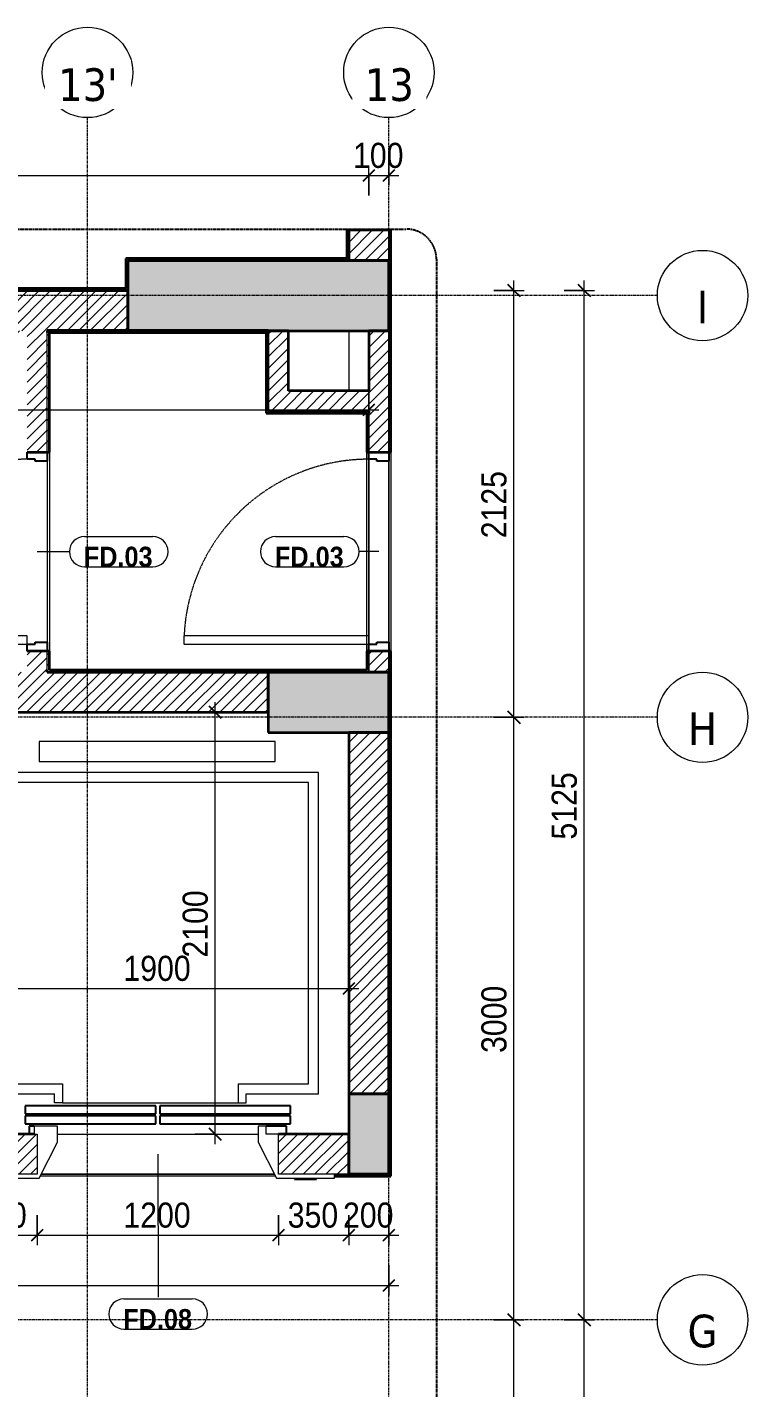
# Model space of a CAD drawing. Header units: millimetres. Extents: x 110757 to 149279, y 2002 to 54990.
# Drawn here: x 131344 to 134930, y 48099 to 54873 of the extents above; entities that cross this region are included whole.
import ezdxf

# ---------------------------------------------------------------- set-up
doc = ezdxf.new("R2010")
doc.units = ezdxf.units.MM
for name, pattern in [('Dash - Tight', [4.5, 3, -1.5]), ('Grid Line', [22.225, 12.7, -3.175, 3.175, -3.175]), ('Hidden', [7.14375, 4.7625, -2.38125])]:
    doc.linetypes.add(name, pattern=pattern)
for name, color, linetype, lineweight in [('0-2', 10, 'Continuous', 5), ('A-ANNO-DIMS', 211, 'Continuous', 9), ('A-ANNO-DIMS-50', 211, 'Continuous', 9), ('A-DETL-GENF-1', 92, 'Dash - Tight', 18), ('A-DETL-GENF-2', 92, 'Hidden', 25), ('A-DETL-MBND', 5, 'Continuous', 18), ('A-DOOR', 31, 'Continuous', 18), ('A-DOOR-1', 31, 'Continuous', 25), ('A-DOOR-FRAM', 31, 'Continuous', 25), ('A-DOOR-IDEN', 31, 'Continuous', 9), ('A-FLOR', 192, 'Continuous', 18), ('A-WALL', 113, 'Continuous', 18), ('A-WALL-1', 113, 'Continuous', 35), ('A-WALL-PATT-1', 111, 'Continuous', 18), ('A-WALL-PATT-2', 250, 'Continuous', 18), ('I-WALL-1', 7, 'Continuous', 35), ('I-WALL-2', 2, 'Continuous', 35), ('S-COLS-1', 9, 'Continuous', 5), ('S-COLS-2', 7, 'Continuous', 35), ('S-GRID-1', 1, 'Grid Line', 9), ('S-GRID-IDEN', 1, 'Continuous', 9)]:
    doc.layers.add(name, color=color, linetype=linetype, lineweight=lineweight)
doc.styles.add('Arial_B', font='arialbd.ttf', dxfattribs={"width": 0.9, "height": 100})
doc.styles.add('Tahoma_B', font='tahomabd.ttf', dxfattribs={"height": 162.5})
doc.styles.add('UTM Avo', font='', dxfattribs={"width": 0.9, "height": 125})
doc.styles.get('UTM Avo').set_extended_font_data('UTM Avo')
doc.dimstyles.new('1_Dim_chi_tiet_2_5', dxfattribs={"dimscale": 304.8, "dimtxt": 124.912619, "dimasz": 0.19685, "dimexe": 0.164042, "dimexo": 0.0625, "dimgap": 0.016404, "dimtad": 1, "dimdec": 0, "dimrnd": 5, "dimzin": 0, "dimdsep": 46, "dimtxsty": 'UTM Avo', "dimblk1": 'OBLIQUE', "dimblk2": 'OBLIQUE', "dimsah": 1, "dimcen": 0.09, "dimdle": 0.164042, "dimazin": 0, "dimtfac": 1, "dimtdec": 4, "dimtix": 1, "dimtmove": 0, "dimatfit": 3, "dimfxl": 0.328084, "dimfxlon": 1, "dimtvp": 1, "dimtolj": 1, "dimtzin": 0, "dimarcsym": 2})
doc.dimstyles.new('1_Dim_chi_tiet_2_5_1', dxfattribs={"dimscale": 304.8, "dimtxt": 124.912619, "dimasz": 0.19685, "dimexe": 0.164042, "dimexo": 0.0625, "dimgap": 0.016404, "dimtad": 1, "dimdec": 0, "dimrnd": 5, "dimzin": 0, "dimdsep": 46, "dimtxsty": 'UTM Avo', "dimblk1": 'OBLIQUE', "dimblk2": 'OBLIQUE', "dimsah": 1, "dimcen": 0.09, "dimdle": 0.164042, "dimazin": 0, "dimtfac": 1, "dimtdec": 4, "dimtix": 1, "dimtmove": 1, "dimatfit": 3, "dimfxl": 0.328084, "dimfxlon": 1, "dimtvp": 1, "dimtolj": 1, "dimtzin": 0, "dimarcsym": 2})
pattern_1 = [(45, (0, 0), (-26.516504, 26.516504), [])]
pattern_2 = [(45, (16691.427, 0), (-28.284271, 28.284271), [])]
pattern_3 = [(45, (16691.427, 0), (-26.516504, 26.516504), [])]

# ---------------------------------------------------------------- blocks, each defined once
blk = doc.blocks.new('NCV_TKTC_KET CAU_rvt-3-TKCS_THANG MÁY TM3 - MẶT BẰNG TẦNG 2-8')
at = {"layer": 'S-COLS-1'}
for points in [[(116452.6, 53361.9), (116452.6, 53711.9), (115152.6, 53711.9), (115152.6, 53361.9), (115925.5, 53361.9)], [(112452.6, 53361.9), (112452.6, 53561.9), (112052.6, 53561.9), (112052.6, 53361.9)], [(112252.6, 51261.9), (112252.6, 51661.9), (112052.6, 51661.9), (112052.6, 51261.9)], [(114352.6, 51261.9), (114352.6, 51661.9), (114152.6, 51661.9), (114152.6, 51261.9), (114221.2, 51261.9)], [(116452.6, 51361.9), (116452.6, 51661.9), (115852.6, 51661.9), (115852.6, 51361.9), (115925.5, 51361.9)], [(112252.6, 49161.9), (112252.6, 49561.9), (112052.6, 49561.9), (112052.6, 49161.9)], [(114352.6, 49161.9), (114352.6, 49561.9), (114152.6, 49561.9), (114152.6, 49161.9), (114221.2, 49161.9)], [(116452.6, 49161.9), (116452.6, 49561.9), (116252.6, 49561.9), (116252.6, 49161.9)]]:
    blk.add_hatch(color=256, dxfattribs=at).paths.add_polyline_path(points)
at = {"layer": 'S-COLS-2'}
for p, q in [((116452.6, 53711.9), (115152.6, 53711.9)), ((115152.6, 53711.9), (115152.6, 53361.9)), ((116452.6, 53361.9), (116452.6, 53711.9)), ((112052.6, 53561.9), (112052.6, 53361.9)), ((112452.6, 53561.9), (112052.6, 53561.9)), ((112452.6, 53361.9), (112452.6, 53561.9)), ((112052.6, 53361.9), (112452.6, 53361.9)), ((115152.6, 53361.9), (116452.6, 53361.9)), ((112252.6, 51661.9), (112052.6, 51661.9)), ((112052.6, 51661.9), (112052.6, 51261.9)), ((112252.6, 51261.9), (112252.6, 51661.9)), ((114352.6, 51661.9), (114152.6, 51661.9)), ((114152.6, 51661.9), (114152.6, 51261.9)), ((114352.6, 51261.9), (114352.6, 51661.9)), ((115852.6, 51661.9), (115852.6, 51361.9)), ((116452.6, 51661.9), (115852.6, 51661.9)), ((116452.6, 51361.9), (116452.6, 51661.9)), ((115852.6, 51361.9), (116452.6, 51361.9)), ((112052.6, 51261.9), (112252.6, 51261.9)), ((114152.6, 51261.9), (114352.6, 51261.9)), ((112252.6, 49561.9), (112052.6, 49561.9)), ((112052.6, 49561.9), (112052.6, 49161.9)), ((112252.6, 49161.9), (112252.6, 49561.9)), ((114352.6, 49561.9), (114152.6, 49561.9)), ((114152.6, 49561.9), (114152.6, 49161.9)), ((114352.6, 49161.9), (114352.6, 49561.9)), ((116452.6, 49561.9), (116252.6, 49561.9)), ((116252.6, 49561.9), (116252.6, 49161.9)), ((116452.6, 49161.9), (116452.6, 49561.9)), ((112052.6, 49161.9), (112252.6, 49161.9)), ((114152.6, 49161.9), (114352.6, 49161.9)), ((116252.6, 49161.9), (116452.6, 49161.9))]:
    blk.add_line(p, q, dxfattribs=at)
blk = doc.blocks.new('NCV_TKTC_TANG 2_rvt-3-TKCS_THANG MÁY TM3 - MẶT BẰNG TẦNG 2-8')
at = {"layer": 'A-WALL-PATT-2'}
h = blk.add_hatch(dxfattribs=at)
h.set_pattern_fill('FP_3', color=256, style=0, pattern_type=2)
h.set_pattern_definition(pattern_1)
h.paths.add_polyline_path([(116252.6, 53711.9), (116252.6, 53861.9), (116242.6, 53861.9), (116242.6, 53711.9)])
h = blk.add_hatch(dxfattribs=at)
h.set_pattern_fill('FP_3', color=256, style=0, pattern_type=2)
h.set_pattern_definition(pattern_1)
h.paths.add_polyline_path([(116242.6, 53711.9), (116242.6, 53721.9), (115142.6, 53721.9), (115142.6, 53711.9), (115925.5, 53711.9)])
h = blk.add_hatch(dxfattribs=at)
h.set_pattern_fill('FP_3', color=256, style=0, pattern_type=2)
h.set_pattern_definition(pattern_1)
h.paths.add_polyline_path([(115152.6, 53571.9), (115152.6, 53711.9), (115142.6, 53711.9), (115142.6, 53571.9)])
h = blk.add_hatch(dxfattribs=at)
h.set_pattern_fill('FP_3', color=256, style=0, pattern_type=2)
h.set_pattern_definition(pattern_1)
h.paths.add_polyline_path([(115073.4, 53561.9), (115152.6, 53561.9), (115152.6, 53571.9), (112042.6, 53571.9), (112042.6, 53561.9), (114221.2, 53561.9)])
at = {"layer": 'I-WALL-1'}
for p, q in [((116252.6, 53861.9), (116242.6, 53861.9)), ((116242.6, 53861.9), (116242.6, 53721.9)), ((116252.6, 53711.9), (116252.6, 53861.9)), ((116242.6, 53721.9), (115142.6, 53721.9)), ((115142.6, 53721.9), (115142.6, 53711.9)), ((115142.6, 53711.9), (115142.6, 53571.9)), ((115152.6, 53711.9), (116242.6, 53711.9)), ((115152.6, 53571.9), (115152.6, 53711.9)), ((116242.6, 53711.9), (116252.6, 53711.9)), ((115142.6, 53571.9), (112042.6, 53571.9)), ((112052.6, 53561.9), (115152.6, 53561.9)), ((115152.6, 53561.9), (115152.6, 53571.9))]:
    blk.add_line(p, q, dxfattribs=at)
blk = doc.blocks.new('Thang may HIEN - Dài x Rộng - 2000x2000-2402764-TKCS_THANG MÁY TM3 - MẶT BẰNG TẦNG 2-8')
at = {"layer": 'A-DOOR'}
for p, q in [((-590, 120), (-880, 120)), ((-880, 120), (-880, 100)), ((-880, 100), (-600, 100)), ((-600, 100), (-600, -100)), ((-500, -60), (-590, 120)), ((590, 120), (500, -60)), ((880, 120), (590, 120)), ((600, -100), (600, 100)), ((600, 100), (880, 100)), ((880, 100), (880, 120)), ((-500, -140), (-500, -60)), ((500, -60), (500, -140)), ((-600, -100), (-540, -100)), ((-540, -100), (-540, -140)), ((615, -100), (600, -100)), ((615, -140), (615, -100)), ((-660, -190.4), (-660, -150.4)), ((-660, -150.4), (-10, -150.4)), ((-10, -190.4), (-660, -190.4)), ((-10, -200.4), (-660, -200.4)), ((-660, -200.4), (-660, -240.4)), ((-540, -140), (-500, -140)), ((-10, -150.4), (-10, -190.4)), ((-10, -240.4), (-10, -200.4)), ((660, -150.4), (10, -150.4)), ((10, -150.4), (10, -190.4)), ((10, -190.4), (660, -190.4)), ((10, -200.4), (10, -240.4)), ((660, -200.4), (10, -200.4)), ((500, -140), (615, -140)), ((660, -190.4), (660, -150.4)), ((660, -240.4), (660, -200.4)), ((-660, -240.4), (-10, -240.4)), ((-440, -255), (-440, -300)), ((-400, -255), (-440, -255)), ((475, -255), (-400, -255)), ((-400, -350), (-400, -255)), ((10, -240.4), (660, -240.4)), ((475, -255), (515, -255)), ((475, -350), (475, -255)), ((515, -255), (515, -300)), ((-440, -300), (-800, -300)), ((-800, -300), (-800, -1900)), ((800, -300), (515, -300)), ((800, -1900), (800, -300)), ((-400, -350), (-750, -350)), ((-750, -350), (-750, -1850)), ((750, -350), (475, -350)), ((750, -1850), (750, -350)), ((-750, -1850), (750, -1850)), ((-800, -1900), (800, -1900)), ((590.8, -1955.4), (-584.2, -1955.4)), ((-584.2, -1955.4), (-584.2, -2055.4)), ((590.8, -2055.4), (590.8, -1955.4)), ((-584.2, -2055.4), (590.8, -2055.4))]:
    blk.add_line(p, q, dxfattribs=at)
at = {"layer": 'A-DOOR-1'}
for p, q in [((-680, 124), (-790, 124)), ((-790, 124), (-790, 120)), ((-680, 120), (-680, 124)), ((-600, -100), (-640, -100)), ((-640, -100), (-640, -140)), ((640, -100), (615, -100)), ((640, -140), (640, -100)), ((-10, -150.4), (-660, -150.4)), ((-660, -150.4), (-660, -190.4)), ((-660, -190.4), (-10, -190.4)), ((-10, -200.4), (-660, -200.4)), ((-660, -200.4), (-660, -240.4)), ((-640, -140), (-540, -140)), ((-10, -190.4), (-10, -150.4)), ((-10, -240.4), (-10, -200.4)), ((10, -150.4), (10, -190.4)), ((660, -150.4), (10, -150.4)), ((10, -190.4), (660, -190.4)), ((10, -200.4), (10, -240.4)), ((660, -200.4), (10, -200.4)), ((615, -140), (640, -140)), ((660, -190.4), (660, -150.4)), ((660, -240.4), (660, -200.4)), ((-660, -240.4), (-10, -240.4)), ((10, -240.4), (660, -240.4))]:
    blk.add_line(p, q, dxfattribs=at)
blk = doc.blocks.new('FD_05 - FD_05-1000x2200mm-835433-TKCS_THANG MÁY TM3 - MẶT BẰNG TẦNG 2-8')
at = {"layer": 'A-DOOR-FRAM'}
for p, q in [((539.1, 100), (545, 100)), ((545, 100), (545, -100)), ((545, -100), (539.1, -100))]:
    blk.add_line(p, q, dxfattribs=at)
blk = doc.blocks.new('FD_02 - FD_03 - FD_03-KY THUAT-900x2200mm-801877-TKCS_THANG MÁY TM3 - MẶT BẰNG TẦNG 2-8')
at = {"layer": 'A-DETL-GENF-1'}
for p, q in [((460, -50), (420, -50)), ((420, -50), (420, -970)), ((460, -970), (460, -50)), ((420, -970), (460, -970))]:
    blk.add_line(p, q, dxfattribs=at)
blk.add_arc((460, -50), 920, 180, 267.50809, dxfattribs=at)
at = {"layer": 'A-DOOR-FRAM'}
for p, q in [((-495, 50), (-450, 50)), ((-495, -50), (-495, 50)), ((-450, 50), (-450, -10)), ((450, 50), (495, 50)), ((450, -10), (450, 50)), ((495, 50), (495, -50)), ((-460, -50), (-495, -50)), ((-450, -10), (-460, -10)), ((-460, -10), (-460, -50)), ((460, -10), (450, -10)), ((460, -50), (460, -10)), ((495, -50), (460, -50))]:
    blk.add_line(p, q, dxfattribs=at)
blk = doc.blocks.new('BORDER VIEW - BORDER VIEW-2485208-TKCS_THANG MÁY TM3 - MẶT BẰNG TẦNG 2-8')
at = {"layer": 'A-DETL-GENF-2'}
for p, q in [((150, 8730.4), (4686.5, 8730.4)), ((4836.5, 8580.4), (4836.5, 150))]:
    blk.add_line(p, q, dxfattribs=at)
blk.add_arc((4686.5, 8580.4), 150, 0, 90, dxfattribs=at)
blk = doc.blocks.new('Grid - M_Grid Head - Circle-353313-TKCS_THANG MÁY TM3 - MẶT BẰNG TẦNG 2-8')
at = {"layer": 'S-GRID-IDEN'}
blk.add_circle((0, 0), 4.5, dxfattribs=at)
blk = doc.blocks.new('DIMBLOCK59-TKCS_THANG MÁY TM3 - MẶT BẰNG TẦNG 2-8')
at = {"layer": 'A-ANNO-DIMS-50'}
for p, q in [((133666.6, 48436.9), (133816.6, 48436.9)), ((133766.6, 48436.9), (133666.6, 48436.9)), ((133766.6, 45737.4), (133766.6, 48436.9)), ((133666.6, 45737.4), (133816.6, 45737.4)), ((133766.6, 45737.4), (133666.6, 45737.4))]:
    blk.add_line(p, q, dxfattribs=at)
at = {"layer": 'A-ANNO-DIMS-50', "lineweight": 25}
for p, q in [((133766.6, 48436.9), (133736.6, 48466.9)), ((133766.6, 48436.9), (133796.6, 48406.9)), ((133766.6, 45737.4), (133736.6, 45767.4)), ((133766.6, 45737.4), (133796.6, 45707.4))]:
    blk.add_line(p, q, dxfattribs=at)
at = {"layer": 'A-ANNO-DIMS-50'}
blk.add_ellipse((133766.6, 46933.4), major_axis=(0, 153.8), ratio=0.784701, start_param=0, end_param=1.570796, dxfattribs=at)
at = {"layer": 'A-ANNO-DIMS-50', "color": 0, "insert": (133604.2, 46591), "char_height": 125, "width": 410.824, "attachment_point": 1, "rotation": 90, "line_spacing_factor": 1.110334, "style": 'UTM Avo'}
blk.add_mtext('2700', dxfattribs=at)
blk = doc.blocks.new('_Oblique')
at = {"color": 0, "linetype": 'ByBlock', "lineweight": -2}
blk.add_line((-0.5, -0.5), (0.5, 0.5), dxfattribs=at)
blk = doc.blocks.new('DIMBLOCK60-TKCS_THANG MÁY TM3 - MẶT BẰNG TẦNG 2-8')
at = {"layer": 'A-ANNO-DIMS-50'}
for p, q in [((133666.6, 51436.9), (133816.6, 51436.9)), ((133766.6, 51436.9), (133666.6, 51436.9)), ((133766.6, 48436.9), (133766.6, 51436.9)), ((133666.6, 48436.9), (133816.6, 48436.9)), ((133766.6, 48436.9), (133666.6, 48436.9))]:
    blk.add_line(p, q, dxfattribs=at)
at = {"layer": 'A-ANNO-DIMS-50', "lineweight": 25}
for p, q in [((133766.6, 51436.9), (133736.6, 51466.9)), ((133766.6, 51436.9), (133796.6, 51406.9)), ((133766.6, 48436.9), (133736.6, 48466.9)), ((133766.6, 48436.9), (133796.6, 48406.9))]:
    blk.add_line(p, q, dxfattribs=at)
at = {"layer": 'A-ANNO-DIMS-50', "color": 0, "insert": (133604.2, 49765.8), "char_height": 125, "width": 410.824, "attachment_point": 1, "rotation": 90, "line_spacing_factor": 1.110334, "style": 'UTM Avo'}
blk.add_mtext('3000', dxfattribs=at)
blk = doc.blocks.new('DIMBLOCK61-TKCS_THANG MÁY TM3 - MẶT BẰNG TẦNG 2-8')
at = {"layer": 'A-ANNO-DIMS-50', "lineweight": 25}
for p, q in [((133766.6, 53561.9), (133736.6, 53591.9)), ((133766.6, 53561.9), (133796.6, 53531.9)), ((133766.6, 51436.9), (133736.6, 51466.9)), ((133766.6, 51436.9), (133796.6, 51406.9))]:
    blk.add_line(p, q, dxfattribs=at)
at = {"layer": 'A-ANNO-DIMS-50'}
for p, q in [((133766.6, 51436.9), (133766.6, 53611.9)), ((133666.6, 53561.9), (133816.6, 53561.9)), ((133766.6, 53561.9), (133666.6, 53561.9)), ((133666.6, 51436.9), (133816.6, 51436.9)), ((133766.6, 51436.9), (133666.6, 51436.9))]:
    blk.add_line(p, q, dxfattribs=at)
at = {"layer": 'A-ANNO-DIMS-50', "color": 0, "insert": (133604.2, 52328.3), "char_height": 125, "width": 410.824, "attachment_point": 1, "rotation": 90, "line_spacing_factor": 1.110334, "style": 'UTM Avo'}
blk.add_mtext('2125', dxfattribs=at)
blk = doc.blocks.new('DIMBLOCK62-TKCS_THANG MÁY TM3 - MẶT BẰNG TẦNG 2-8')
at = {"layer": 'A-ANNO-DIMS-50'}
for p, q in [((134016.6, 48436.9), (134166.6, 48436.9)), ((134116.6, 48436.9), (134016.6, 48436.9)), ((134116.6, 45286.9), (134116.6, 48436.9)), ((134016.6, 45336.9), (134166.6, 45336.9)), ((134116.6, 45336.9), (134016.6, 45336.9))]:
    blk.add_line(p, q, dxfattribs=at)
at = {"layer": 'A-ANNO-DIMS-50', "lineweight": 25}
for p, q in [((134116.6, 48436.9), (134086.6, 48466.9)), ((134116.6, 48436.9), (134146.6, 48406.9)), ((134116.6, 45336.9), (134086.6, 45366.9)), ((134116.6, 45336.9), (134146.6, 45306.9))]:
    blk.add_line(p, q, dxfattribs=at)
at = {"layer": 'A-ANNO-DIMS-50', "color": 0, "insert": (133954.2, 46715.8), "char_height": 125, "width": 410.824, "attachment_point": 1, "rotation": 90, "line_spacing_factor": 1.110334, "style": 'UTM Avo'}
blk.add_mtext('3100', dxfattribs=at)
blk = doc.blocks.new('DIMBLOCK63-TKCS_THANG MÁY TM3 - MẶT BẰNG TẦNG 2-8')
at = {"layer": 'A-ANNO-DIMS-50', "lineweight": 25}
for p, q in [((134116.6, 53561.9), (134086.6, 53591.9)), ((134116.6, 53561.9), (134146.6, 53531.9)), ((134116.6, 48436.9), (134086.6, 48466.9)), ((134116.6, 48436.9), (134146.6, 48406.9))]:
    blk.add_line(p, q, dxfattribs=at)
at = {"layer": 'A-ANNO-DIMS-50'}
for p, q in [((134116.6, 48436.9), (134116.6, 53611.9)), ((134016.6, 53561.9), (134166.6, 53561.9)), ((134116.6, 53561.9), (134016.6, 53561.9)), ((134016.6, 48436.9), (134166.6, 48436.9)), ((134116.6, 48436.9), (134016.6, 48436.9))]:
    blk.add_line(p, q, dxfattribs=at)
at = {"layer": 'A-ANNO-DIMS-50', "color": 0, "insert": (133954.2, 50828.3), "char_height": 125, "width": 410.824, "attachment_point": 1, "rotation": 90, "line_spacing_factor": 1.110334, "style": 'UTM Avo'}
blk.add_mtext('5125', dxfattribs=at)
blk = doc.blocks.new('DIMBLOCK64-TKCS_THANG MÁY TM3 - MẶT BẰNG TẦNG 2-8')
at = {"layer": 'A-ANNO-DIMS-50'}
for p, q in [((131044, 50187.2), (131044, 50037.2)), ((131044, 50087.2), (131044, 50187.2)), ((132944, 50187.2), (132944, 50037.2)), ((132944, 50087.2), (132944, 50187.2)), ((130994, 50087.2), (132994, 50087.2))]:
    blk.add_line(p, q, dxfattribs=at)
at = {"layer": 'A-ANNO-DIMS-50', "lineweight": 25}
for p, q in [((131044, 50087.2), (131014, 50057.2)), ((131044, 50087.2), (131074, 50117.2)), ((132944, 50087.2), (132914, 50057.2)), ((132944, 50087.2), (132974, 50117.2))]:
    blk.add_line(p, q, dxfattribs=at)
at = {"layer": 'A-ANNO-DIMS-50', "color": 0, "insert": (131822.8, 50249.6), "char_height": 125, "width": 410.824, "attachment_point": 1, "line_spacing_factor": 1.110334, "style": 'UTM Avo'}
blk.add_mtext('1900', dxfattribs=at)
blk = doc.blocks.new('DIMBLOCK67-TKCS_THANG MÁY TM3 - MẶT BẰNG TẦNG 2-8')
at = {"layer": 'A-ANNO-DIMS-50', "lineweight": 25}
for p, q in [((128944.1, 54135), (128914.1, 54105)), ((128944.1, 54135), (128974.1, 54165)), ((133044, 54135), (133014, 54105)), ((133044, 54135), (133074, 54165))]:
    blk.add_line(p, q, dxfattribs=at)
at = {"layer": 'A-ANNO-DIMS-50'}
for p, q in [((128944.1, 54035), (128944.1, 54185)), ((128944.1, 54135), (133044, 54135)), ((128944.1, 54135), (128944.1, 54035)), ((133044, 54035), (133044, 54185)), ((133044, 54135), (133044, 54035))]:
    blk.add_line(p, q, dxfattribs=at)
at = {"layer": 'A-ANNO-DIMS-50', "color": 0, "insert": (130822.9, 54297.4), "char_height": 125, "width": 410.824, "attachment_point": 1, "line_spacing_factor": 1.110334, "style": 'UTM Avo'}
blk.add_mtext('4100', dxfattribs=at)
blk = doc.blocks.new('DIMBLOCK68-TKCS_THANG MÁY TM3 - MẶT BẰNG TẦNG 2-8')
at = {"layer": 'A-ANNO-DIMS-50'}
for p, q in [((133144, 54235), (133144, 54085)), ((133144, 54135), (133144, 54235)), ((133044, 54035), (133044, 54185)), ((133044, 54135), (133194, 54135)), ((133044, 54135), (133044, 54035))]:
    blk.add_line(p, q, dxfattribs=at)
at = {"layer": 'A-ANNO-DIMS-50', "lineweight": 25}
for p, q in [((133044, 54135), (133014, 54105)), ((133044, 54135), (133074, 54165)), ((133144, 54135), (133114, 54105)), ((133144, 54135), (133174, 54165))]:
    blk.add_line(p, q, dxfattribs=at)
at = {"layer": 'A-ANNO-DIMS-50', "color": 0, "insert": (132965.6, 54297.4), "char_height": 125, "width": 308.118, "attachment_point": 1, "line_spacing_factor": 1.110334, "style": 'UTM Avo'}
blk.add_mtext('100', dxfattribs=at)
blk = doc.blocks.new('DIMBLOCK70-TKCS_THANG MÁY TM3 - MẶT BẰNG TẦNG 2-8')
at = {"layer": 'A-ANNO-DIMS-50'}
for p, q in [((128944.1, 53068.4), (128944.1, 52918.4)), ((128944.1, 52968.4), (128944.1, 53068.4)), ((133044, 53068.4), (133044, 52918.4)), ((133044, 52968.4), (133044, 53068.4)), ((128894.1, 52968.4), (133094, 52968.4))]:
    blk.add_line(p, q, dxfattribs=at)
at = {"layer": 'A-ANNO-DIMS-50', "lineweight": 25}
for p, q in [((128944.1, 52968.4), (128974.1, 52998.4)), ((133044, 52968.4), (133074, 52998.4)), ((128944.1, 52968.4), (128914.1, 52938.4)), ((133044, 52968.4), (133014, 52938.4))]:
    blk.add_line(p, q, dxfattribs=at)
at = {"layer": 'A-ANNO-DIMS-50', "color": 0, "insert": (130822.9, 53130.7), "char_height": 125, "width": 410.824, "attachment_point": 1, "line_spacing_factor": 1.110334, "style": 'UTM Avo'}
blk.add_mtext('4100', dxfattribs=at)
blk = doc.blocks.new('DIMBLOCK75-TKCS_THANG MÁY TM3 - MẶT BẰNG TẦNG 2-8')
at = {"layer": 'A-ANNO-DIMS-50'}
for p, q in [((131044, 48958.6), (131044, 48808.6)), ((131044, 48858.6), (131044, 48958.6)), ((131394, 48958.6), (131394, 48808.6)), ((131394, 48858.6), (131394, 48958.6)), ((131044, 48858.6), (131394, 48858.6))]:
    blk.add_line(p, q, dxfattribs=at)
at = {"layer": 'A-ANNO-DIMS-50', "lineweight": 25}
for p, q in [((131044, 48858.6), (131014, 48828.6)), ((131044, 48858.6), (131074, 48888.6)), ((131394, 48858.6), (131364, 48828.6)), ((131394, 48858.6), (131424, 48888.6))]:
    blk.add_line(p, q, dxfattribs=at)
at = {"layer": 'A-ANNO-DIMS-50', "color": 0, "insert": (131090.6, 49021), "char_height": 125, "width": 308.118, "attachment_point": 1, "line_spacing_factor": 1.110334, "style": 'UTM Avo'}
blk.add_mtext('350', dxfattribs=at)
blk = doc.blocks.new('DIMBLOCK76-TKCS_THANG MÁY TM3 - MẶT BẰNG TẦNG 2-8')
at = {"layer": 'A-ANNO-DIMS-50'}
for p, q in [((131394, 48958.6), (131394, 48808.6)), ((131394, 48858.6), (131394, 48958.6)), ((132594, 48958.6), (132594, 48808.6)), ((132594, 48858.6), (132594, 48958.6)), ((131394, 48858.6), (132594, 48858.6))]:
    blk.add_line(p, q, dxfattribs=at)
at = {"layer": 'A-ANNO-DIMS-50', "lineweight": 25}
for p, q in [((131394, 48858.6), (131364, 48828.6)), ((131394, 48858.6), (131424, 48888.6)), ((132594, 48858.6), (132564, 48828.6)), ((132594, 48858.6), (132624, 48888.6))]:
    blk.add_line(p, q, dxfattribs=at)
at = {"layer": 'A-ANNO-DIMS-50', "color": 0, "insert": (131822.8, 49021), "char_height": 125, "width": 410.824, "attachment_point": 1, "line_spacing_factor": 1.110334, "style": 'UTM Avo'}
blk.add_mtext('1200', dxfattribs=at)
blk = doc.blocks.new('DIMBLOCK77-TKCS_THANG MÁY TM3 - MẶT BẰNG TẦNG 2-8')
at = {"layer": 'A-ANNO-DIMS-50'}
for p, q in [((132594, 48958.6), (132594, 48808.6)), ((132594, 48858.6), (132594, 48958.6)), ((132944, 48958.6), (132944, 48808.6)), ((132944, 48858.6), (132944, 48958.6)), ((132594, 48858.6), (132944, 48858.6))]:
    blk.add_line(p, q, dxfattribs=at)
at = {"layer": 'A-ANNO-DIMS-50', "lineweight": 25}
for p, q in [((132594, 48858.6), (132564, 48828.6)), ((132594, 48858.6), (132624, 48888.6)), ((132944, 48858.6), (132914, 48828.6)), ((132944, 48858.6), (132974, 48888.6))]:
    blk.add_line(p, q, dxfattribs=at)
at = {"layer": 'A-ANNO-DIMS-50', "color": 0, "insert": (132640.6, 49021), "char_height": 125, "width": 308.118, "attachment_point": 1, "line_spacing_factor": 1.110334, "style": 'UTM Avo'}
blk.add_mtext('350', dxfattribs=at)
blk = doc.blocks.new('DIMBLOCK78-TKCS_THANG MÁY TM3 - MẶT BẰNG TẦNG 2-8')
at = {"layer": 'A-ANNO-DIMS-50'}
for p, q in [((132944, 48958.6), (132944, 48808.6)), ((132944, 48858.6), (132944, 48958.6)), ((133144, 48958.6), (133144, 48808.6)), ((133144, 48858.6), (133144, 48958.6)), ((132944, 48858.6), (133194, 48858.6))]:
    blk.add_line(p, q, dxfattribs=at)
at = {"layer": 'A-ANNO-DIMS-50', "lineweight": 25}
for p, q in [((132944, 48858.6), (132914, 48828.6)), ((132944, 48858.6), (132974, 48888.6)), ((133144, 48858.6), (133114, 48828.6)), ((133144, 48858.6), (133174, 48888.6))]:
    blk.add_line(p, q, dxfattribs=at)
at = {"layer": 'A-ANNO-DIMS-50', "color": 0, "insert": (132915.6, 49021), "char_height": 125, "width": 308.118, "attachment_point": 1, "line_spacing_factor": 1.110334, "style": 'UTM Avo'}
blk.add_mtext('200', dxfattribs=at)
blk = doc.blocks.new('DIMBLOCK79-TKCS_THANG MÁY TM3 - MẶT BẰNG TẦNG 2-8')
at = {"layer": 'A-ANNO-DIMS-50', "lineweight": 25}
for p, q in [((132279.8, 51461.9), (132249.8, 51491.9)), ((132279.8, 51461.9), (132309.8, 51431.9)), ((132279.8, 49361.9), (132249.8, 49391.9)), ((132279.8, 49361.9), (132309.8, 49331.9))]:
    blk.add_line(p, q, dxfattribs=at)
at = {"layer": 'A-ANNO-DIMS-50'}
for p, q in [((132279.8, 49311.9), (132279.8, 51511.9)), ((132179.8, 51461.9), (132329.8, 51461.9)), ((132279.8, 51461.9), (132179.8, 51461.9)), ((132179.8, 49361.9), (132329.8, 49361.9)), ((132279.8, 49361.9), (132179.8, 49361.9))]:
    blk.add_line(p, q, dxfattribs=at)
at = {"layer": 'A-ANNO-DIMS-50', "color": 0, "insert": (132117.4, 50240.8), "char_height": 125, "width": 410.824, "attachment_point": 1, "rotation": 90, "line_spacing_factor": 1.110334, "style": 'UTM Avo'}
blk.add_mtext('2100', dxfattribs=at)
blk = doc.blocks.new('STN_Door Tag - STN_Door Tag-1788670-TKCS_THANG MÁY TM3 - MẶT BẰNG TẦNG 2-8')
at = {"layer": 'A-DOOR-IDEN'}
for p, q in [((-3.37, 1.49), (3.43, 1.49)), ((-3.37, -1.52), (3.43, -1.52))]:
    blk.add_line(p, q, dxfattribs=at)
for centre, start, end in [((-3.37, -0.01), 90, 270), ((3.43, -0.01), 270, 90)]:
    blk.add_arc(centre, 1.51, start, end, dxfattribs=at)
blk = doc.blocks.new('DIMBLOCK81-TKCS_THANG MÁY TM3 - MẶT BẰNG TẦNG 2-8')
at = {"layer": 'A-ANNO-DIMS-50'}
for p, q in [((128944.1, 48708.6), (128944.1, 48558.6)), ((128944.1, 48608.6), (128944.1, 48708.6)), ((133144, 48708.6), (133144, 48558.6)), ((133144, 48608.6), (133144, 48708.6)), ((128894.1, 48608.6), (133194, 48608.6))]:
    blk.add_line(p, q, dxfattribs=at)
at = {"layer": 'A-ANNO-DIMS-50', "lineweight": 25}
for p, q in [((128944.1, 48608.6), (128914.1, 48578.6)), ((128944.1, 48608.6), (128974.1, 48638.6)), ((133144, 48608.6), (133114, 48578.6)), ((133144, 48608.6), (133174, 48638.6))]:
    blk.add_line(p, q, dxfattribs=at)
at = {"layer": 'A-ANNO-DIMS-50', "color": 0, "insert": (130872.9, 48771), "char_height": 125, "width": 410.824, "attachment_point": 1, "line_spacing_factor": 1.110334, "style": 'UTM Avo'}
blk.add_mtext('4200', dxfattribs=at)

msp = doc.modelspace()

# ---------------------------------------------------------------- hatches: boundary and pattern name
at = {"layer": 'A-WALL-PATT-1'}
h = msp.add_hatch(dxfattribs=at)
h.set_pattern_fill('FP_1', color=256, style=0, pattern_type=2)
h.set_pattern_definition(pattern_2)
h.paths.add_polyline_path([(133144, 53711.9), (133144, 53861.9), (132944, 53861.9), (132944, 53711.9)])
h = msp.add_hatch(dxfattribs=at)
h.set_pattern_fill('FP_3', color=256, style=0, pattern_type=2)
h.set_pattern_definition(pattern_3)
h.paths.add_polyline_path([(133154.1, 49161.9), (133154.1, 51766.9), (133144.1, 51766.9), (133144.1, 49161.9)])
h.paths.add_polyline_path([(133154.1, 52756.9), (133154.1, 53861.9), (133144.1, 53861.9), (133144.1, 52756.9)])
h = msp.add_hatch(dxfattribs=at)
h.set_pattern_fill('FP_1', color=256, style=0, pattern_type=2)
h.set_pattern_definition(pattern_2)
h.paths.add_polyline_path([(131444.1, 53361.9), (131844, 53361.9), (131844, 53561.9), (129144, 53561.9), (129144, 53361.9), (131344.1, 53361.9)])
h = msp.add_hatch(dxfattribs=at)
h.set_pattern_fill('FP_3', color=256, style=0, pattern_type=2)
h.set_pattern_definition(pattern_3)
h.paths.add_polyline_path([(129654.1, 53351.9), (131344.1, 53351.9), (131344.1, 53361.9), (129644.1, 53361.9), (129644.1, 53351.9)])
h = msp.add_hatch(dxfattribs=at)
h.set_pattern_fill('FP_1', color=256, style=0, pattern_type=2)
h.set_pattern_definition(pattern_2)
h.paths.add_polyline_path([(131444.1, 51661.9), (131444.1, 51766.9), (131344.1, 51766.9), (131344.1, 51661.9)])
h.paths.add_polyline_path([(131344.1, 52756.9), (131444.1, 52756.9), (131444.1, 53361.9), (131344.1, 53361.9), (131344.1, 53351.9)])
h = msp.add_hatch(dxfattribs=at)
h.set_pattern_fill('FP_3', color=256, style=0, pattern_type=2)
h.set_pattern_definition(pattern_3)
h.paths.add_polyline_path([(132533.9, 53352.3), (132543.9, 53352.3), (132543.9, 53362.3), (131444.1, 53362.3), (131444.1, 53352.3), (131764.8, 53352.3)])
h = msp.add_hatch(dxfattribs=at)
h.set_pattern_fill('FP_3', color=256, style=0, pattern_type=2)
h.set_pattern_definition(pattern_3)
h.paths.add_polyline_path([(131454.1, 51671.9), (131454.1, 51766.9), (131444.1, 51766.9), (131444.1, 51671.9)])
h.paths.add_polyline_path([(131444.1, 52756.9), (131454.1, 52756.9), (131454.1, 53352.3), (131444.1, 53352.3)])
h = msp.add_hatch(dxfattribs=at)
h.set_pattern_fill('FP_3', color=256, style=0, pattern_type=2)
h.set_pattern_definition(pattern_3)
h.paths.add_polyline_path([(132543.9, 52951.9), (132543.9, 53352.3), (132533.9, 53352.3), (132533.9, 52951.9)])
h = msp.add_hatch(dxfattribs=at)
h.set_pattern_fill('FP_1', color=256, style=0, pattern_type=2)
h.set_pattern_definition(pattern_2)
h.paths.add_polyline_path([(132643.9, 52961.9), (132643.9, 53361.9), (132543.9, 53361.9), (132543.9, 52961.9), (132617, 52961.9)])
h = msp.add_hatch(dxfattribs=at)
h.set_pattern_fill('FP_1', color=256, style=0, pattern_type=2)
h.set_pattern_definition(pattern_2)
h.paths.add_polyline_path([(133044, 51661.9), (133144, 51661.9), (133144, 51766.9), (133044, 51766.9)])
h.paths.add_polyline_path([(133044, 52756.9), (133144, 52756.9), (133144, 53361.9), (133044, 53361.9), (133044, 52951.9)])
h = msp.add_hatch(dxfattribs=at)
h.set_pattern_fill('FP_1', color=256, style=0, pattern_type=2)
h.set_pattern_definition(pattern_2)
h.paths.add_polyline_path([(133044, 52961.9), (133044, 53061.9), (132643.9, 53061.9), (132643.9, 52961.9)])
h = msp.add_hatch(dxfattribs=at)
h.set_pattern_fill('FP_3', color=256, style=0, pattern_type=2)
h.set_pattern_definition(pattern_3)
h.paths.add_polyline_path([(133033.9, 52951.9), (133043.9, 52951.9), (133043.9, 52961.9), (132543.9, 52961.9), (132543.9, 52951.9), (132617, 52951.9)])
h = msp.add_hatch(dxfattribs=at)
h.set_pattern_fill('FP_3', color=256, style=0, pattern_type=2)
h.set_pattern_definition(pattern_3)
h.paths.add_polyline_path([(133043.9, 51661.9), (133043.9, 51766.9), (133033.9, 51766.9), (133033.9, 51661.9)])
h.paths.add_polyline_path([(133043.9, 52756.9), (133043.9, 52951.9), (133033.9, 52951.9), (133033.9, 52756.9)])
h = msp.add_hatch(dxfattribs=at)
h.set_pattern_fill('FP_1', color=256, style=0, pattern_type=2)
h.set_pattern_definition(pattern_2)
h.paths.add_polyline_path([(132544, 51461.9), (132544, 51661.9), (131044, 51661.9), (131044, 51461.9)])
h = msp.add_hatch(dxfattribs=at)
h.set_pattern_fill('FP_3', color=256, style=0, pattern_type=2)
h.set_pattern_definition(pattern_3)
h.paths.add_polyline_path([(131444.1, 51661.9), (133033.9, 51661.9), (133033.9, 51671.9), (131444.1, 51671.9)])
h = msp.add_hatch(dxfattribs=at)
h.set_pattern_fill('FP_1', color=256, style=0, pattern_type=2)
h.set_pattern_definition(pattern_2)
h.paths.add_polyline_path([(133144, 49561.9), (133144, 51361.9), (132944, 51361.9), (132944, 49561.9)])
h = msp.add_hatch(dxfattribs=at)
h.set_pattern_fill('FP_1', color=256, style=0, pattern_type=2)
h.set_pattern_definition(pattern_2)
h.paths.add_polyline_path([(132594, 49161.9), (132944, 49161.9), (132944, 49361.9), (132594, 49361.9), (132594, 49321.9)])
h.paths.add_polyline_path([(131394, 49161.9), (131394, 49361.9), (131044, 49361.9), (131044, 49161.9), (131114, 49161.9)])
h = msp.add_hatch(dxfattribs=at)
h.set_pattern_fill('FP_3', color=256, style=0, pattern_type=2)
h.set_pattern_definition(pattern_3)
h.paths.add_polyline_path([(132874, 49151.9), (133154.1, 49151.9), (133154.1, 49161.9), (132874, 49161.9), (132874, 49159.9)])
h.paths.add_polyline_path([(131114, 49151.9), (131114, 49161.9), (130774.1, 49161.9), (130774.1, 49151.9), (130912.6, 49151.9)])
h.paths.add_polyline_path([(128953.9, 49151.9), (129014.1, 49151.9), (129014.1, 49161.9), (128943.9, 49161.9), (128943.9, 49151.9)])

# ---------------------------------------------------------------- linework, layer by layer
at = {"layer": 'A-DETL-MBND'}
for p, q in [((133144.1, 53861.9), (133144.1, 53867.8)), ((133154.1, 53867.8), (133154.1, 53861.9)), ((131454.1, 52756.9), (131454.1, 51766.9)), ((133033.9, 51766.9), (133033.9, 52756.9)), ((133043.9, 52756.9), (133043.9, 51766.9)), ((133144.1, 51766.9), (133144.1, 52756.9)), ((133154.1, 52756.9), (133154.1, 51766.9)), ((132579, 49151.9), (131409, 49151.9)), ((131414, 49161.9), (132574, 49161.9))]:
    msp.add_line(p, q, dxfattribs=at)
at = {"layer": 'A-DOOR-IDEN'}
for p, q in [((131394.1, 52261.9), (131553.8, 52261.9)), ((133094, 52261.9), (132995.9, 52261.9)), ((131994, 49261.9), (131995.5, 48550.5))]:
    msp.add_line(p, q, dxfattribs=at)
at = {"layer": 'A-FLOR'}
msp.add_line((132944, 53361.9), (132944, 53061.9), dxfattribs=at)
at = {"layer": 'A-WALL'}
for p, q in [((133144, 53711.9), (133144, 53861.9)), ((133144.1, 53861.9), (133144.1, 53711.9)), ((131444.1, 52756.9), (131444.1, 53352.3)), ((133144, 52756.9), (133144, 53361.9)), ((133144.1, 53361.9), (133144.1, 52756.9)), ((133043.9, 52756.9), (133043.9, 52951.9)), ((133044, 52951.9), (133044, 52756.9)), ((131444.1, 52711.9), (131444.1, 51811.9)), ((133044, 51801.9), (133044, 52721.9)), ((133144, 52711.9), (133144, 51811.9)), ((131444.1, 51671.9), (131444.1, 51766.9)), ((133043.9, 51661.9), (133043.9, 51766.9)), ((133044, 51766.9), (133044, 51661.9)), ((133144, 51661.9), (133144, 51766.9)), ((133144.1, 51766.9), (133144.1, 51661.9)), ((131494, 49361.9), (132494, 49361.9)), ((132574, 49161.9), (131414, 49161.9)), ((132874, 49161.9), (132944, 49161.9)), ((132944, 49161.9), (132874, 49161.9))]:
    msp.add_line(p, q, dxfattribs=at)
at = {"layer": 'A-WALL-1'}
for p, q in [((132944, 53861.9), (132944, 53711.9)), ((133144, 53861.9), (132944, 53861.9)), ((132944, 53711.9), (133144, 53711.9)), ((131844, 53561.9), (129144, 53561.9)), ((131844, 53361.9), (131844, 53561.9)), ((131444.1, 53361.9), (131844, 53361.9)), ((132643.9, 53361.9), (132543.9, 53361.9)), ((132643.9, 53061.9), (132643.9, 53361.9)), ((133044, 53361.9), (133044, 53061.9)), ((133144, 53361.9), (133044, 53361.9)), ((133044, 53061.9), (132643.9, 53061.9)), ((133043.9, 52961.9), (133044, 52961.9)), ((133044, 52961.9), (133044, 52951.9)), ((131344.1, 52756.9), (131444.1, 52756.9)), ((133044, 52756.9), (133144, 52756.9)), ((131444.1, 51766.9), (131344.1, 51766.9)), ((133144, 51766.9), (133044, 51766.9)), ((131444.1, 51661.9), (131444.1, 51671.9)), ((132544, 51461.9), (132544, 51661.9)), ((133044, 51661.9), (133144, 51661.9)), ((131044, 51461.9), (132544, 51461.9)), ((132944, 51361.9), (132944, 49561.9)), ((133144, 51361.9), (132944, 51361.9)), ((133144, 49561.9), (133144, 51361.9)), ((132944, 49561.9), (133144, 49561.9)), ((131379, 49361.9), (131044, 49361.9)), ((132944, 49361.9), (132594, 49361.9)), ((132944, 49161.9), (132944, 49361.9))]:
    msp.add_line(p, q, dxfattribs=at)
at = {"layer": 'I-WALL-2'}
for p, q in [((133154.1, 53861.9), (133144.1, 53861.9)), ((133154.1, 52756.9), (133154.1, 53861.9)), ((133144.1, 53711.9), (133144.1, 53361.9)), ((132543.9, 53362.3), (131444.1, 53362.3)), ((131444.1, 53362.3), (131444.1, 53352.3)), ((131454.1, 53352.3), (132533.9, 53352.3)), ((131454.1, 52756.9), (131454.1, 53352.3)), ((132533.9, 53352.3), (132533.9, 52951.9)), ((132543.9, 52961.9), (132543.9, 53362.3)), ((132533.9, 52951.9), (133033.9, 52951.9)), ((133043.9, 52961.9), (132543.9, 52961.9)), ((133033.9, 52951.9), (133033.9, 52756.9)), ((133043.9, 52951.9), (133043.9, 52961.9)), ((131444.1, 52756.9), (131454.1, 52756.9)), ((133033.9, 52756.9), (133043.9, 52756.9)), ((133144.1, 52756.9), (133154.1, 52756.9)), ((131454.1, 51766.9), (131444.1, 51766.9)), ((131454.1, 51671.9), (131454.1, 51766.9)), ((133033.9, 51766.9), (133033.9, 51671.9)), ((133043.9, 51766.9), (133033.9, 51766.9)), ((133154.1, 51766.9), (133144.1, 51766.9)), ((133154.1, 49151.9), (133154.1, 51766.9)), ((131444.1, 51661.9), (133043.9, 51661.9)), ((133033.9, 51671.9), (131454.1, 51671.9)), ((133144.1, 51661.9), (133144.1, 49161.9)), ((132874, 49151.9), (133154.1, 49151.9)), ((133144.1, 49161.9), (132944, 49161.9))]:
    msp.add_line(p, q, dxfattribs=at)
at = {"layer": 'S-GRID-1'}
for p, q in [((131644, 53173), (131644, 54423)), ((133144, 53173), (133144, 54423)), ((133230.1, 53536.9), (129291.8, 53536.9)), ((134480.1, 53536.9), (133230.1, 53536.9)), ((131644, 45240.5), (131644, 53173)), ((133144, 45240.5), (133144, 53173)), ((133230.1, 51436.9), (129291.8, 51436.9)), ((134480.1, 51436.9), (133230.1, 51436.9)), ((133230.1, 48436.9), (129291.8, 48436.9)), ((134480.1, 48436.9), (133230.1, 48436.9))]:
    msp.add_line(p, q, dxfattribs=at)

# ---------------------------------------------------------------- block references
at = {"layer": '0-2'}
for name in ['NCV_TKTC_TANG 2_rvt-3-TKCS_THANG MÁY TM3 - MẶT BẰNG TẦNG 2-8', 'NCV_TKTC_KET CAU_rvt-3-TKCS_THANG MÁY TM3 - MẶT BẰNG TẦNG 2-8']:
    msp.add_blockref(name, (16691.4, 0), dxfattribs=at)
at = {"layer": 'A-DETL-GENF-1'}
msp.add_blockref('BORDER VIEW - BORDER VIEW-2485208-TKCS_THANG MÁY TM3 - MẶT BẰNG TẦNG 2-8', (128544, 45137.4), dxfattribs=at)
at = {"layer": 'A-DOOR'}
for name, p, rotation in [('FD_05 - FD_05-1000x2200mm-835433-TKCS_THANG MÁY TM3 - MẶT BẰNG TẦNG 2-8', (133044, 54406.9), 269.9999999999999), ('FD_02 - FD_03 - FD_03-KY THUAT-900x2200mm-801877-TKCS_THANG MÁY TM3 - MẶT BẰNG TẦNG 2-8', (131394.1, 52261.9), 270), ('FD_02 - FD_03 - FD_03-KY THUAT-900x2200mm-801877-TKCS_THANG MÁY TM3 - MẶT BẰNG TẦNG 2-8', (133094, 52261.9), 270), ('Thang may HIEN - Dài x Rộng - 2000x2000-2402764-TKCS_THANG MÁY TM3 - MẶT BẰNG TẦNG 2-8', (131994, 49261.9), 180)]:
    msp.add_blockref(name, p, dxfattribs=dict(at, rotation=rotation))
at = {"layer": 'A-DOOR-IDEN', "xscale": 49.99999999999998, "yscale": 49.99999999999998, "zscale": 49.99999999999998}
for p in [(131797.8, 52262.2), (132748.9, 52262.2), (131994, 48466.5)]:
    msp.add_blockref('STN_Door Tag - STN_Door Tag-1788670-TKCS_THANG MÁY TM3 - MẶT BẰNG TẦNG 2-8', p, dxfattribs=at)
at = {"layer": 'S-GRID-IDEN', "xscale": 49.99999999999998, "yscale": 49.99999999999998, "zscale": 49.99999999999998}
for p in [(131644, 54648), (133144, 54648)]:
    msp.add_blockref('Grid - M_Grid Head - Circle-353313-TKCS_THANG MÁY TM3 - MẶT BẰNG TẦNG 2-8', p, dxfattribs=at)
at = {"layer": 'S-GRID-IDEN', "xscale": 49.99999999999998, "yscale": 49.99999999999998, "zscale": 49.99999999999998, "rotation": 89.99999999999984}
for p in [(134705.1, 53536.9), (134705.1, 51436.9), (134705.1, 48436.9)]:
    msp.add_blockref('Grid - M_Grid Head - Circle-353313-TKCS_THANG MÁY TM3 - MẶT BẰNG TẦNG 2-8', p, dxfattribs=at)

# ---------------------------------------------------------------- texts
at = {"layer": 'A-DOOR-IDEN', "char_height": 100, "width": 351.45, "attachment_point": 5, "line_spacing_factor": 0.936439, "style": 'Arial_B'}
for s, insert in [('\\pt2.25,4.5,6.75,9,11.25,13.5,15.75,18,20.25,22.5,24.75,27,29.25,31.5,33.75,36,38.25,40.5,42.75,45,47.25,49.5,51.75,54,56.25,58.5,60.75,63,65.25,67.5,69.75,72;FD.03', (131796.7, 52235.5)), ('\\pt2.25,4.5,6.75,9,11.25,13.5,15.75,18,20.25,22.5,24.75,27,29.25,31.5,33.75,36,38.25,40.5,42.75,45,47.25,49.5,51.75,54,56.25,58.5,60.75,63,65.25,67.5,69.75,72;FD.03', (132747.9, 52235.5)), ('\\pt2.25,4.5,6.75,9,11.25,13.5,15.75,18,20.25,22.5,24.75,27,29.25,31.5,33.75,36,38.25,40.5,42.75,45,47.25,49.5,51.75,54,56.25,58.5,60.75,63,65.25,67.5,69.75,72;FD.08', (131993, 48439.8))]:
    msp.add_mtext(s, dxfattribs=dict(at, insert=insert))

# ---------------------------------------------------------------- dimensions: what is measured, and where the dimension line sits
at = {"layer": 'A-ANNO-DIMS'}
for base, p1, p2, override, picture, middle in [((133044, 54135), (128944.1, 54035), (133044, 54035), {"dimpost": '<>', "dimfxl": 4099.928669}, 'DIMBLOCK67-TKCS_THANG MÁY TM3 - MẶT BẰNG TẦNG 2-8', (130994, 54204.7)), ((133144, 54135), (133044, 54035), (133144, 54235), {"dimpost": '<>', "dimfxl": 223.606798}, 'DIMBLOCK68-TKCS_THANG MÁY TM3 - MẶT BẰNG TẦNG 2-8', (133094, 54204.7)), ((133044, 52968.4), (128944.1, 53068.4), (133044, 53068.4), {"dimpost": '<>', "dimfxl": 4099.928669}, 'DIMBLOCK70-TKCS_THANG MÁY TM3 - MẶT BẰNG TẦNG 2-8', (130994, 53038)), ((132944, 50087.2), (131044, 50187.2), (132944, 50187.2), {"dimpost": '<>', "dimfxl": 1900}, 'DIMBLOCK64-TKCS_THANG MÁY TM3 - MẶT BẰNG TẦNG 2-8', (131994, 50156.9)), ((131394, 48858.6), (131044, 48958.6), (131394, 48958.6), {"dimpost": '<>', "dimfxl": 350}, 'DIMBLOCK75-TKCS_THANG MÁY TM3 - MẶT BẰNG TẦNG 2-8', (131219, 48928.3)), ((132594, 48858.6), (131394, 48958.6), (132594, 48958.6), {"dimpost": '<>', "dimfxl": 1200}, 'DIMBLOCK76-TKCS_THANG MÁY TM3 - MẶT BẰNG TẦNG 2-8', (131994, 48928.3)), ((132944, 48858.6), (132594, 48958.6), (132944, 48958.6), {"dimpost": '<>', "dimfxl": 349.999999}, 'DIMBLOCK77-TKCS_THANG MÁY TM3 - MẶT BẰNG TẦNG 2-8', (132769, 48928.3)), ((133144, 48858.6), (132944, 48958.6), (133144, 48958.6), {"dimpost": '<>', "dimfxl": 200.000001}, 'DIMBLOCK78-TKCS_THANG MÁY TM3 - MẶT BẰNG TẦNG 2-8', (133044, 48928.3)), ((133144, 48608.6), (128944.1, 48708.6), (133144, 48708.6), {"dimpost": '<>', "dimfxl": 4199.928669}, 'DIMBLOCK81-TKCS_THANG MÁY TM3 - MẶT BẰNG TẦNG 2-8', (131044, 48678.3))]:
    dim = msp.add_linear_dim(base=base, p1=p1, p2=p2, dimstyle='1_Dim_chi_tiet_2_5', override=override, dxfattribs=at)
    dim.commit()
    dim.dimension.update_dxf_attribs({"geometry": picture, "text_midpoint": middle})
for base, p1, p2, override, picture, middle in [((133766.6, 53561.9), (133666.6, 51436.9), (133666.6, 53561.9), {"dimpost": '<>', "dimfxl": 2125}, 'DIMBLOCK61-TKCS_THANG MÁY TM3 - MẶT BẰNG TẦNG 2-8', (133696.9, 52499.4)), ((134116.6, 53561.9), (134016.6, 48436.9), (134016.6, 53561.9), {"dimpost": '<>', "dimfxl": 5125}, 'DIMBLOCK63-TKCS_THANG MÁY TM3 - MẶT BẰNG TẦNG 2-8', (134046.9, 50999.4)), ((132279.8, 51461.9), (132179.8, 49361.9), (132179.8, 51461.9), {"dimpost": '<>', "dimfxl": 2100}, 'DIMBLOCK79-TKCS_THANG MÁY TM3 - MẶT BẰNG TẦNG 2-8', (132210.1, 50411.9)), ((133766.6, 51436.9), (133666.6, 48436.9), (133666.6, 51436.9), {"dimpost": '<>', "dimfxl": 3000}, 'DIMBLOCK60-TKCS_THANG MÁY TM3 - MẶT BẰNG TẦNG 2-8', (133696.9, 49936.9)), ((134116.6, 48436.9), (134016.6, 45336.9), (134016.6, 48436.9), {"dimpost": '<>', "dimfxl": 3100}, 'DIMBLOCK62-TKCS_THANG MÁY TM3 - MẶT BẰNG TẦNG 2-8', (134046.9, 46886.9))]:
    dim = msp.add_linear_dim(base=base, p1=p1, p2=p2, angle=90, dimstyle='1_Dim_chi_tiet_2_5', override=override, dxfattribs=at)
    dim.commit()
    dim.dimension.update_dxf_attribs({"geometry": picture, "text_midpoint": middle})
dim = msp.add_linear_dim(base=(133766.6024, 48436.936), p1=(133666.6024, 45737.3629), p2=(133666.6024, 48436.936), angle=90, dimstyle='1_Dim_chi_tiet_2_5_1', override={"dimpost": '<>', "dimfxl": 2699.573178}, dxfattribs=at)
dim.commit()
dim.dimension.update_dxf_attribs({"geometry": 'DIMBLOCK59-TKCS_THANG MÁY TM3 - MẶT BẰNG TẦNG 2-8', "text_midpoint": (133687.551, 46796.4428), "dimtype": 160, "text_rotation": 90})

# ---------------------------------------------------------------- next in the draw order: texts
at = {"layer": 'S-GRID-IDEN', "char_height": 162.5, "attachment_point": 5, "line_spacing_factor": 0.996129, "style": 'Tahoma_B', "bg_fill": 3, "box_fill_scale": 1.25, "bg_fill_color": 256, "bg_fill_true_color": 13158600, "bg_fill_transparency": 0}
for s, insert, width in [("\\pt634.99962,1269.99925,1905.0005,2540.00013,3174.99975,3809.99937,4445.00062,5080.00025,5714.99987,6349.9995,6985.00075,7620.00037,8255,8889.99962,9524.99925,10160.0005,10795.00013,11429.99975,12064.99938,12700.00063,13335.00025,13969.99988,14604.9995,15240.00075,15875.00038,16510,17144.99963,17779.99925,18415.0005,19050.00013,19684.99975,20319.99938;13'", (131646.1, 54585.6), 347.5), ('\\pt634.99962,1269.99925,1905.0005,2540.00013,3174.99975,3809.99937,4445.00062,5080.00025,5714.99987,6349.9995,6985.00075,7620.00037,8255,8889.99962,9524.99925,10160.0005,10795.00013,11429.99975,12064.99938,12700.00063,13335.00025,13969.99988,14604.9995,15240.00075,15875.00038,16510,17144.99963,17779.99925,18415.0005,19050.00013,19684.99975,20319.99938;13', (133146.1, 54585.6), 288), ('\\pt634.99962,1269.99925,1905.0005,2540.00013,3174.99975,3809.99937,4445.00062,5080.00025,5714.99987,6349.9995,6985.00075,7620.00037,8255,8889.99962,9524.99925,10160.0005,10795.00013,11429.99975,12064.99938,12700.00063,13335.00025,13969.99988,14604.9995,15240.00075,15875.00038,16510,17144.99963,17779.99925,18415.0005,19050.00013,19684.99975,20319.99938;I', (134704.9, 53479.7), 109), ('\\pt634.99962,1269.99925,1905.0005,2540.00013,3174.99975,3809.99937,4445.00062,5080.00025,5714.99987,6349.9995,6985.00075,7620.00037,8255,8889.99962,9524.99925,10160.0005,10795.00013,11429.99975,12064.99938,12700.00063,13335.00025,13969.99988,14604.9995,15240.00075,15875.00038,16510,17144.99963,17779.99925,18415.0005,19050.00013,19684.99975,20319.99938;H', (134704.7, 51379.7), 172), ('\\pt634.99962,1269.99925,1905.0005,2540.00013,3174.99975,3809.99937,4445.00062,5080.00025,5714.99987,6349.9995,6985.00075,7620.00037,8255,8889.99962,9524.99925,10160.0005,10795.00013,11429.99975,12064.99938,12700.00063,13335.00025,13969.99988,14604.9995,15240.00075,15875.00038,16510,17144.99963,17779.99925,18415.0005,19050.00013,19684.99975,20319.99938;G', (134704.9, 48379.7), 168.5)]:
    msp.add_mtext(s, dxfattribs=dict(at, insert=insert, width=width))

doc.saveas('drawing.dxf')
